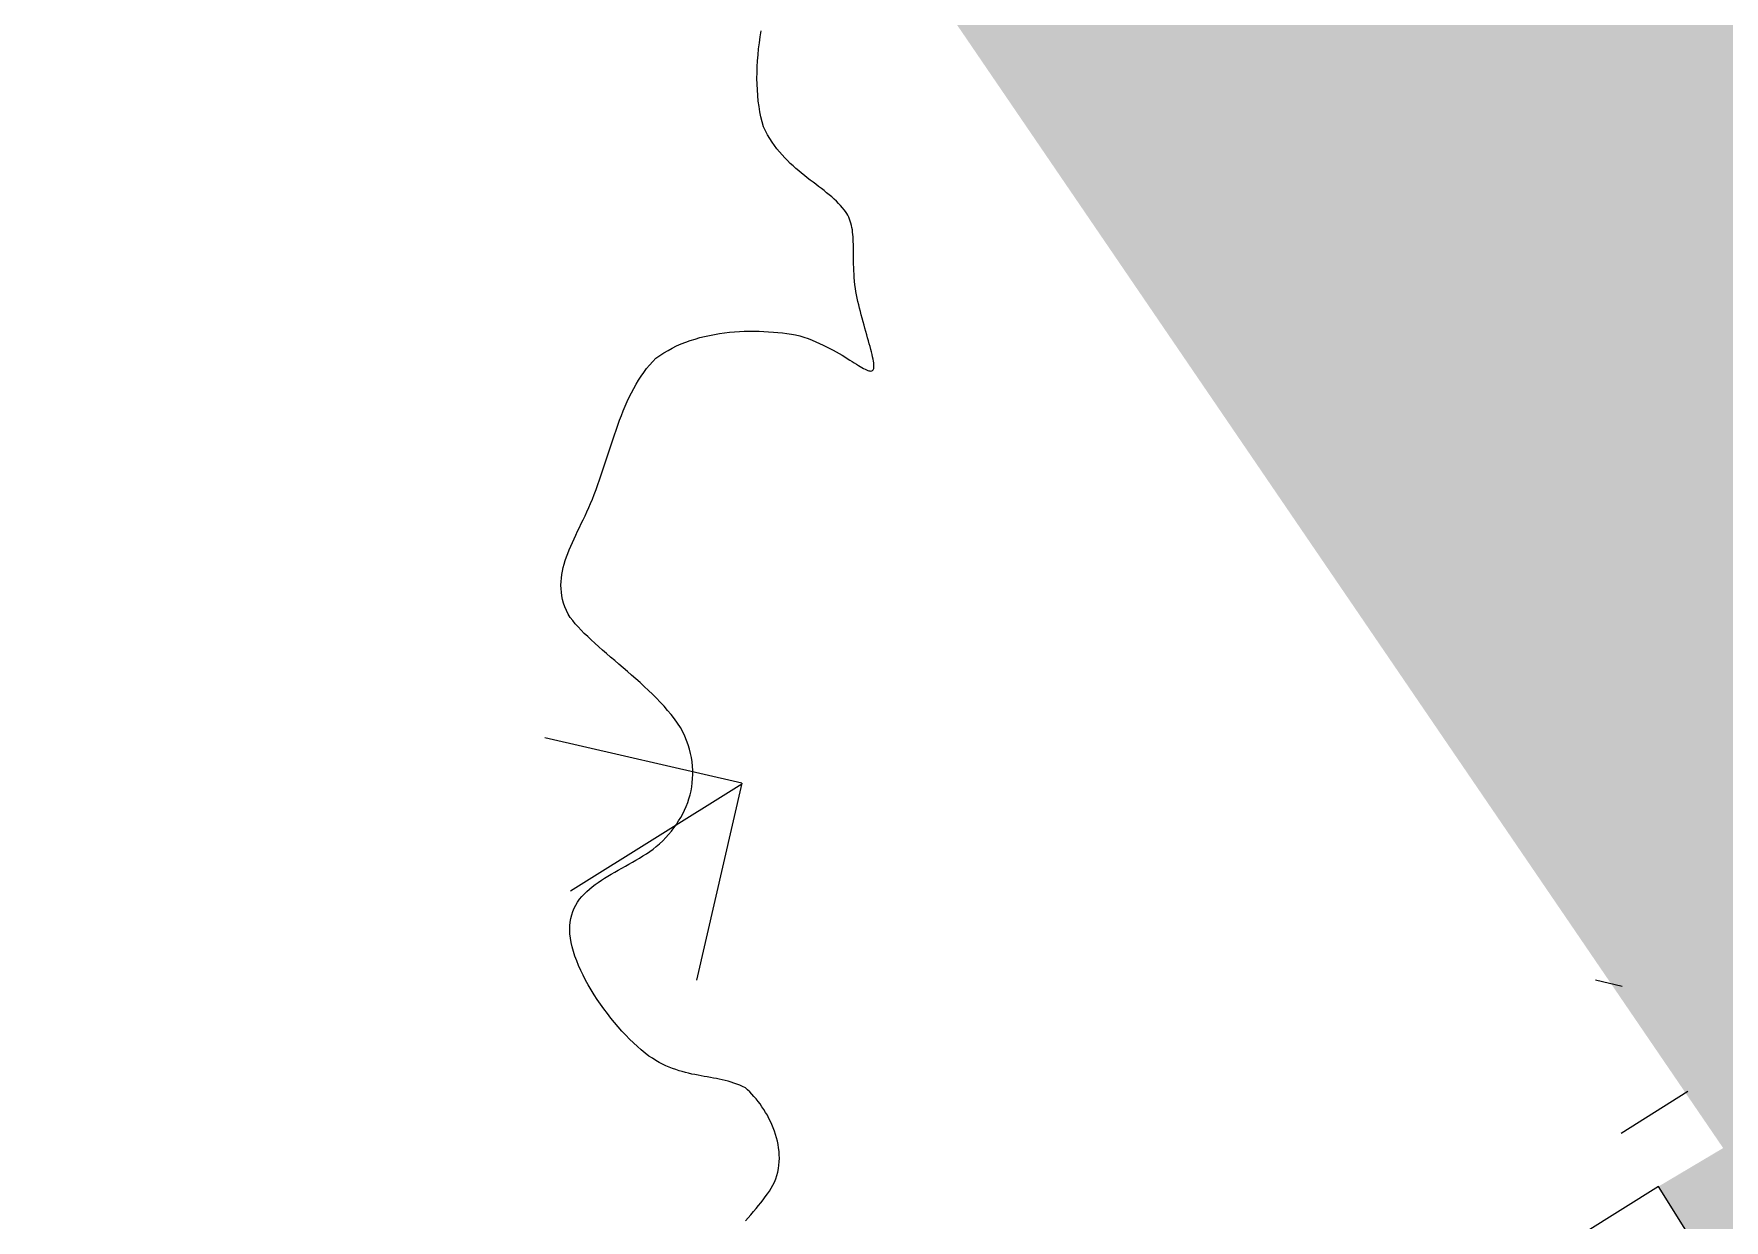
# Model space of a CAD drawing. Header units: metres. Extents: x 3 to 509016, y 4 to 6969473.
# Drawn here: x 507888.876 to 507890.867, y 6967181.567 to 6967182.964 of the extents above; entities that cross this region are included whole.
import ezdxf

# ---------------------------------------------------------------- set-up
doc = ezdxf.new("R2010")
doc.units = ezdxf.units.M
for name, color, linetype in [('HATCH_LANDSCAPE', 1, 'Continuous'), ('KRB_BACK', 252, 'Continuous'), ('mga2020VEG_TREE', 252, 'Continuous'), ('XREF', 7, 'Continuous')]:
    doc.layers.add(name, color=color, linetype=linetype)
pattern_1 = [(212.013854887, (0, 0), (-0.28538859865, -1.2375190291), [0.238125, -1.557926224]), (167.013854887, (0, 0), (-0.28538859868, -1.23751902925), [0.238125, -1.031875]), (257.013854887, (0, 0), (1.23751902925, -0.28538859868), [0.238125, -1.031875])]

# ---------------------------------------------------------------- blocks, each defined once
blk = doc.blocks.new('XD_HATCH')
at = {"layer": 'HATCH_LANDSCAPE', "ltscale": 0.5}
h = blk.add_hatch(dxfattribs=at)
h.set_pattern_fill('GRASS', color=256, scale=0.05)
h.set_pattern_definition(pattern_1)
edge = h.paths.add_edge_path()
edge.add_line((507834.6194, 6967286.6003), (507833.7745, 6967278.3766))
edge.add_line((507833.7745, 6967278.3766), (507834.4563, 6967266.5732))
edge.add_arc((507833.4405, 6967266.3882), 1.0325, -56.8269, 10.3208, ccw=False)
edge.add_line((507834.0055, 6967265.524), (507833.7027, 6967265.3348))
edge.add_line((507833.7027, 6967265.3348), (507831.8595, 6967265.8814))
edge.add_arc((507790.5773, 6967261.1965), 41.5471, 6.4744, 11.72996)
edge.add_arc((507652.9266, 6967269.5696), 178.3302, 0.023588, 2.717699)
edge.add_arc((507863.8943, 6967277.5885), 32.8409, 156.38178, 179.23816, ccw=False)
edge.add_line((507833.8043, 6967290.7459), (507834.868, 6967290.3037))
edge.add_line((507834.868, 6967290.3037), (507834.6194, 6967286.6003))
edge = h.paths.add_edge_path()
edge.add_line((507840.3758, 6967264.2031), (507839.0111, 6967268.6216))
edge.add_line((507839.0111, 6967268.6216), (507838.9485, 6967268.9634))
edge.add_line((507838.9485, 6967268.9634), (507838.9635, 6967269.4631))
edge.add_line((507838.9635, 6967269.4631), (507838.7986, 6967271.4707))
edge.add_line((507838.7986, 6967271.4707), (507838.5426, 6967271.9806))
edge.add_line((507838.5426, 6967271.9806), (507838.3277, 6967272.489))
edge.add_line((507838.3277, 6967272.489), (507838.1812, 6967272.9949))
edge.add_line((507838.1812, 6967272.9949), (507838.0533, 6967273.5))
edge.add_line((507838.0533, 6967273.5), (507837.435, 6967274.5364))
edge.add_line((507837.435, 6967274.5364), (507837.4424, 6967274.8298))
edge.add_line((507837.4424, 6967274.8298), (507837.523, 6967275.3334))
edge.add_line((507837.523, 6967275.3334), (507837.4511, 6967275.831))
edge.add_line((507837.4511, 6967275.831), (507837.4008, 6967276.3294))
edge.add_line((507837.4008, 6967276.3294), (507837.3858, 6967276.8292))
edge.add_line((507837.3858, 6967276.8292), (507837.3708, 6967277.329))
edge.add_line((507837.3708, 6967277.329), (507837.3559, 6967277.8288))
edge.add_line((507837.3559, 6967277.8288), (507837.2868, 6967278.3259))
edge.add_line((507837.2868, 6967278.3259), (507837.6201, 6967280.3039))
edge.add_line((507837.6201, 6967280.3039), (507837.7291, 6967281.2981))
edge.add_line((507837.7291, 6967281.2981), (507837.7573, 6967281.7976))
edge.add_line((507837.7573, 6967281.7976), (507837.7637, 6967283.3032))
edge.add_line((507837.7637, 6967283.3032), (507837.8004, 6967283.8019))
edge.add_line((507837.8004, 6967283.8019), (507837.9, 6967284.2949))
edge.add_line((507837.9, 6967284.2949), (507838.1892, 6967285.2728))
edge.add_line((507838.1892, 6967285.2728), (507838.2709, 6967285.7675))
edge.add_line((507838.2709, 6967285.7675), (507838.3266, 6967286.2645))
edge.add_line((507838.3266, 6967286.2645), (507837.056, 6967286.299))
edge.add_line((507837.056, 6967286.299), (507837.0835, 6967286.024))
edge.add_line((507837.0835, 6967286.024), (507836.2865, 6967278.3018))
edge.add_line((507836.2865, 6967278.3018), (507836.7877, 6967269.7623))
edge.add_line((507836.7877, 6967269.7623), (507836.9971, 6967265.9725))
edge.add_arc((507835.4372, 6967265.8975), 1.5617, -51.2364, 2.7548, ccw=False)
edge.add_line((507836.415, 6967264.6797), (507834.7625, 6967263.6386))
edge.add_line((507834.7625, 6967263.6386), (507834.4122, 6967261.6514))
edge.add_line((507834.4122, 6967261.6514), (507838.3369, 6967255.3696))
edge.add_arc((507838.6337, 6967255.5551), 0.35, 211.9938, 302.0004)
edge.add_line((507838.8192, 6967255.2583), (507843.102, 6967257.934))
edge.add_line((507843.102, 6967257.934), (507849.8852, 6967247.0769))
edge.add_line((507849.8852, 6967247.0769), (507845.6775, 6967244.448))
edge.add_arc((507845.8629, 6967244.1511), 0.35, 121.996, 211.996)
edge.add_line((507845.5661, 6967243.9657), (507846.3609, 6967242.6936))
edge.add_arc((507846.6577, 6967242.879), 0.35, 211.996, 301.996)
edge.add_line((507846.8432, 6967242.5822), (507851.0509, 6967245.2111))
edge.add_line((507851.0509, 6967245.2111), (507857.8321, 6967234.3573))
edge.add_line((507857.8321, 6967234.3573), (507858.9988, 6967232.4898))
edge.add_line((507858.9988, 6967232.4898), (507868.4293, 6967217.3956))
edge.add_line((507868.4293, 6967217.3956), (507869.595, 6967215.5298))
edge.add_line((507869.595, 6967215.5298), (507879.0265, 6967200.4339))
edge.add_line((507879.0265, 6967200.4339), (507880.1922, 6967198.5681))
edge.add_line((507880.1922, 6967198.5681), (507889.6237, 6967183.4722))
edge.add_line((507889.6237, 6967183.4722), (507890.8655, 6967181.6516))
edge.add_line((507890.8655, 6967181.6516), (507890.7894, 6967181.6064))
edge.add_line((507890.7894, 6967181.6064), (507900.2209, 6967166.5105))
edge.add_line((507900.2209, 6967166.5105), (507895.9381, 6967163.8347))
edge.add_arc((507896.1235, 6967163.5378), 0.35, 121.994, 211.996)
edge.add_line((507895.8267, 6967163.3524), (507896.6215, 6967162.0802))
edge.add_arc((507896.9183, 6967162.2657), 0.35, 211.9984, 301.996)
edge.add_line((507897.1038, 6967161.9689), (507901.3866, 6967164.6447))
edge.add_line((507901.3866, 6967164.6447), (507910.8181, 6967149.5487))
edge.add_line((507910.8181, 6967149.5487), (507906.5469, 6967146.8811))
edge.add_arc((507906.7649, 6967146.6028), 0.3535, 128.0734, 218.4885)
edge.add_line((507906.4882, 6967146.3828), (507907.8077, 6967145.0972))
edge.add_line((507907.8077, 6967145.0972), (507909.4019, 6967144.1738))
edge.add_line((507909.4019, 6967144.1738), (507911.1824, 6967145.0318))
edge.add_line((507911.1824, 6967145.0318), (507911.5938, 6967146.4662))
edge.add_line((507911.5938, 6967146.4662), (507913.3116, 6967147.5395))
edge.add_line((507913.3116, 6967147.5395), (507911.7607, 6967150.3145))
edge.add_line((507911.7607, 6967150.3145), (507911.3517, 6967151.1377))
edge.add_line((507911.3517, 6967151.1377), (507910.3123, 6967152.8466))
edge.add_line((507910.3123, 6967152.8466), (507910.0252, 6967153.2568))
edge.add_line((507910.0252, 6967153.2568), (507908.2386, 6967155.6779))
edge.add_line((507908.2386, 6967155.6779), (507906.8185, 6967157.7385))
edge.add_line((507906.8185, 6967157.7385), (507905.1467, 6967160.2314))
edge.add_line((507905.1467, 6967160.2314), (507902.6614, 6967164.5743))
edge.add_line((507902.6614, 6967164.5743), (507901.6885, 6967166.3247))
edge.add_line((507901.6885, 6967166.3247), (507890.3492, 6967184.5912))
edge.add_line((507890.3492, 6967184.5912), (507887.9238, 6967188.3817))
edge.add_line((507887.9238, 6967188.3817), (507882.2644, 6967197.2262))
edge.add_line((507882.2644, 6967197.2262), (507881.0853, 6967198.9492))
edge.add_line((507881.0853, 6967198.9492), (507875.2149, 6967208.1494))
edge.add_line((507875.2149, 6967208.1494), (507870.7184, 6967215.3627))
edge.add_line((507870.7184, 6967215.3627), (507864.5811, 6967226.2674))
edge.add_line((507864.5811, 6967226.2674), (507858.7045, 6967235.0792))
edge.add_line((507858.7045, 6967235.0792), (507856.2419, 6967238.7442))
edge.add_line((507856.2419, 6967238.7442), (507855.1022, 6967240.3904))
edge.add_line((507855.1022, 6967240.3904), (507854.8173, 6967240.8019))
edge.add_line((507854.8173, 6967240.8019), (507854.0618, 6967242.0986))
edge.add_line((507854.0618, 6967242.0986), (507852.576, 6967244.7077))
edge.add_line((507852.576, 6967244.7077), (507851.066, 6967247.3016))
edge.add_line((507851.066, 6967247.3016), (507849.5393, 6967249.8852))
edge.add_line((507849.5393, 6967249.8852), (507848.9949, 6967250.7242))
edge.add_line((507848.9949, 6967250.7242), (507848.7226, 6967251.1437))
edge.add_line((507848.7226, 6967251.1437), (507848.4401, 6967251.5567))
edge.add_line((507848.4401, 6967251.5567), (507847.8618, 6967252.3745))
edge.add_line((507847.8618, 6967252.3745), (507847.3356, 6967253.2249))
edge.add_line((507847.3356, 6967253.2249), (507845.7975, 6967255.8013))
edge.add_line((507845.7975, 6967255.8013), (507844.2186, 6967258.446))
edge.add_line((507844.2186, 6967258.446), (507842.8502, 6967261.0217))
edge.add_line((507842.8502, 6967261.0217), (507842.6112, 6967261.4614))
edge.add_line((507842.6112, 6967261.4614), (507842.0412, 6967262.2858))
edge.add_line((507842.0412, 6967262.2858), (507840.3758, 6967264.2031))
h = blk.add_hatch(dxfattribs=at)
h.set_pattern_fill('GRASS', color=256, scale=0.05)
h.set_pattern_definition(pattern_1)
edge = h.paths.add_edge_path()
edge.add_line((507890.8655, 6967181.6516), (507889.6998, 6967183.5174))
edge.add_line((507889.6998, 6967183.5174), (507885.3409, 6967180.7964))
edge.add_arc((507885.5094, 6967180.5035), 0.3379, 119.9117, 214.0803)
edge.add_line((507885.2295, 6967180.3141), (507886.0243, 6967179.042))
edge.add_arc((507886.3289, 6967179.261), 0.3752, 215.725, 298.267)
edge.add_line((507886.5066, 6967178.9306), (507890.8655, 6967181.6516))
blk = doc.blocks.new('BAC V TREE')
for p, q in [((-13.7487, 7.2635), (-13.7431, 7.309)), ((-13.7431, 7.309), (-13.7365, 7.3544)), ((-13.7365, 7.3544), (-13.7289, 7.3998)), ((-13.7595, 7.128), (-13.7569, 7.173)), ((-13.7569, 7.173), (-13.7534, 7.2182)), ((-13.7534, 7.2182), (-13.7487, 7.2635)), ((-13.7613, 7.0391), (-13.7609, 7.0833)), ((-13.7609, 7.0833), (-13.7595, 7.128)), ((-13.7605, 6.9954), (-13.7613, 7.0391)), ((-13.7586, 6.9522), (-13.7605, 6.9954)), ((-13.7555, 6.9097), (-13.7586, 6.9522)), ((-13.7512, 6.868), (-13.7555, 6.9097)), ((-13.7457, 6.8271), (-13.7512, 6.868)), ((-13.739, 6.7871), (-13.7457, 6.8271)), ((-13.731, 6.7481), (-13.739, 6.7871)), ((-13.7218, 6.7102), (-13.731, 6.7481)), ((-13.7112, 6.6735), (-13.7218, 6.7102)), ((-13.6965, 6.6425), (-13.7112, 6.6735)), ((-13.6809, 6.6129), (-13.6965, 6.6425)), ((-13.6644, 6.5845), (-13.6809, 6.6129)), ((-13.6472, 6.5573), (-13.6644, 6.5845)), ((-13.6292, 6.5313), (-13.6472, 6.5573)), ((-13.6106, 6.5063), (-13.6292, 6.5313)), ((-13.5914, 6.4824), (-13.6106, 6.5063)), ((-13.5716, 6.4594), (-13.5914, 6.4824)), ((-13.5514, 6.4374), (-13.5716, 6.4594)), ((-13.5307, 6.4161), (-13.5514, 6.4374)), ((-13.5097, 6.3957), (-13.5307, 6.4161)), ((-13.4884, 6.376), (-13.5097, 6.3957)), ((-13.4669, 6.3569), (-13.4884, 6.376)), ((-13.4453, 6.3385), (-13.4669, 6.3569)), ((-13.4235, 6.3205), (-13.4453, 6.3385)), ((-13.4017, 6.3031), (-13.4235, 6.3205)), ((-13.3799, 6.2861), (-13.4017, 6.3031)), ((-13.3582, 6.2694), (-13.3799, 6.2861)), ((-13.3367, 6.253), (-13.3582, 6.2694)), ((-13.3154, 6.2369), (-13.3367, 6.253)), ((-13.2943, 6.2209), (-13.3154, 6.2369)), ((-13.2736, 6.205), (-13.2943, 6.2209)), ((-13.2533, 6.1892), (-13.2736, 6.205)), ((-13.2334, 6.1734), (-13.2533, 6.1892)), ((-13.2141, 6.1576), (-13.2334, 6.1734)), ((-13.1954, 6.1416), (-13.2141, 6.1576)), ((-13.1773, 6.1254), (-13.1954, 6.1416)), ((-13.1599, 6.1089), (-13.1773, 6.1254)), ((-13.1433, 6.0922), (-13.1599, 6.1089)), ((-13.1275, 6.0751), (-13.1433, 6.0922)), ((-13.1126, 6.0575), (-13.1275, 6.0751)), ((-13.1012, 6.0439), (-13.1126, 6.0575)), ((-13.0909, 6.0301), (-13.1012, 6.0439)), ((-13.0816, 6.0161), (-13.0909, 6.0301)), ((-13.0734, 6.0018), (-13.0816, 6.0161)), ((-13.0661, 5.9871), (-13.0734, 6.0018)), ((-13.0596, 5.9722), (-13.0661, 5.9871)), ((-13.0541, 5.9569), (-13.0596, 5.9722)), ((-13.0492, 5.9413), (-13.0541, 5.9569)), ((-13.0451, 5.9253), (-13.0492, 5.9413)), ((-13.0417, 5.909), (-13.0451, 5.9253)), ((-13.0388, 5.8923), (-13.0417, 5.909)), ((-13.0365, 5.8751), (-13.0388, 5.8923)), ((-13.0347, 5.8575), (-13.0365, 5.8751)), ((-13.0332, 5.8395), (-13.0347, 5.8575)), ((-13.0322, 5.821), (-13.0332, 5.8395)), ((-13.0314, 5.802), (-13.0322, 5.821)), ((-13.0309, 5.7825), (-13.0314, 5.802)), ((-13.0305, 5.7625), (-13.0309, 5.7825)), ((-13.0303, 5.742), (-13.0305, 5.7625)), ((-13.0301, 5.7209), (-13.0303, 5.742)), ((-13.03, 5.6992), (-13.0301, 5.7209)), ((-13.0298, 5.677), (-13.03, 5.6992)), ((-13.0294, 5.6542), (-13.0298, 5.677)), ((-13.029, 5.6307), (-13.0294, 5.6542)), ((-13.0282, 5.6066), (-13.029, 5.6307)), ((-13.0272, 5.5818), (-13.0282, 5.6066)), ((-13.0259, 5.5564), (-13.0272, 5.5818)), ((-13.0241, 5.5303), (-13.0259, 5.5564)), ((-13.0219, 5.5035), (-13.0241, 5.5303)), ((-13.0191, 5.476), (-13.0219, 5.5035)), ((-13.0158, 5.4477), (-13.0191, 5.476)), ((-13.0116, 5.4237), (-13.0158, 5.4477)), ((-13.0069, 5.3992), (-13.0116, 5.4237)), ((-13.0018, 5.3744), (-13.0069, 5.3992)), ((-12.9962, 5.3492), (-13.0018, 5.3744)), ((-12.9903, 5.3238), (-12.9962, 5.3492)), ((-12.984, 5.2982), (-12.9903, 5.3238)), ((-12.9776, 5.2726), (-12.984, 5.2982)), ((-12.9709, 5.2469), (-12.9776, 5.2726)), ((-13.8574, 5.1231), (-13.8199, 5.124)), ((-13.8199, 5.124), (-13.7827, 5.1241)), ((-13.7827, 5.1241), (-13.7457, 5.1235)), ((-12.964, 5.2213), (-12.9709, 5.2469)), ((-12.9571, 5.1959), (-12.964, 5.2213)), ((-12.9501, 5.1707), (-12.9571, 5.1959)), ((-12.9432, 5.1458), (-12.9501, 5.1707)), ((-12.9363, 5.1212), (-12.9432, 5.1458)), ((-14.4357, 4.9783), (-14.4034, 4.9958)), ((-14.4034, 4.9958), (-14.3703, 5.0119)), ((-14.3703, 5.0119), (-14.3364, 5.0269)), ((-14.3364, 5.0269), (-14.3018, 5.0406)), ((-14.3018, 5.0406), (-14.2667, 5.0532)), ((-14.2667, 5.0532), (-14.2309, 5.0646)), ((-14.2309, 5.0646), (-14.1947, 5.075)), ((-14.1947, 5.075), (-14.158, 5.0842)), ((-14.158, 5.0842), (-14.121, 5.0924)), ((-14.121, 5.0924), (-14.0837, 5.0996)), ((-14.0837, 5.0996), (-14.0462, 5.1058)), ((-14.0462, 5.1058), (-14.0085, 5.1111)), ((-14.0085, 5.1111), (-13.9707, 5.1154)), ((-13.9707, 5.1154), (-13.9329, 5.1188)), ((-13.9329, 5.1188), (-13.8951, 5.1213)), ((-13.8951, 5.1213), (-13.8574, 5.1231)), ((-13.7457, 5.1235), (-13.7091, 5.1222)), ((-13.7091, 5.1222), (-13.673, 5.1202)), ((-13.673, 5.1202), (-13.6373, 5.1175)), ((-13.6373, 5.1175), (-13.6023, 5.1142)), ((-13.6023, 5.1142), (-13.5678, 5.1103)), ((-13.5678, 5.1103), (-13.5341, 5.1059)), ((-13.5341, 5.1059), (-13.5011, 5.1009)), ((-13.5011, 5.1009), (-13.469, 5.0954)), ((-13.469, 5.0954), (-13.4377, 5.0895)), ((-13.4377, 5.0895), (-13.4056, 5.0787)), ((-13.4056, 5.0787), (-13.3745, 5.0674)), ((-13.3745, 5.0674), (-13.3444, 5.0556)), ((-13.3444, 5.0556), (-13.3153, 5.0435)), ((-13.3153, 5.0435), (-13.2871, 5.031)), ((-13.2871, 5.031), (-13.26, 5.0184)), ((-13.26, 5.0184), (-13.2338, 5.0055)), ((-13.2338, 5.0055), (-13.2085, 4.9926)), ((-12.9295, 5.0971), (-12.9363, 5.1212)), ((-12.9228, 5.0735), (-12.9295, 5.0971)), ((-12.9164, 5.0505), (-12.9228, 5.0735)), ((-12.9103, 5.0283), (-12.9164, 5.0505)), ((-12.9045, 5.0067), (-12.9103, 5.0283)), ((-12.899, 4.986), (-12.9045, 5.0067)), ((-14.5751, 4.8672), (-14.5516, 4.8932)), ((-14.5516, 4.8932), (-14.5269, 4.9182)), ((-14.5269, 4.9182), (-14.4975, 4.9396)), ((-14.4975, 4.9396), (-14.4671, 4.9596)), ((-14.4671, 4.9596), (-14.4357, 4.9783)), ((-13.2085, 4.9926), (-13.1843, 4.9797)), ((-13.1843, 4.9797), (-13.161, 4.9668)), ((-13.161, 4.9668), (-13.1386, 4.954)), ((-13.1386, 4.954), (-13.1172, 4.9414)), ((-13.1172, 4.9414), (-13.0967, 4.929)), ((-13.0967, 4.929), (-13.0771, 4.917)), ((-13.0771, 4.917), (-13.0585, 4.9054)), ((-13.0585, 4.9054), (-13.0408, 4.8942)), ((-13.0408, 4.8942), (-13.024, 4.8836)), ((-13.024, 4.8836), (-13.0081, 4.8736)), ((-13.0081, 4.8736), (-12.9932, 4.8643)), ((-12.894, 4.9662), (-12.899, 4.986)), ((-12.8895, 4.9474), (-12.894, 4.9662)), ((-12.8855, 4.9297), (-12.8895, 4.9474)), ((-12.8821, 4.913), (-12.8855, 4.9297)), ((-12.8793, 4.8977), (-12.8821, 4.913)), ((-12.8772, 4.8835), (-12.8793, 4.8977)), ((-12.8758, 4.8708), (-12.8772, 4.8835)), ((-12.8753, 4.8595), (-12.8758, 4.8708)), ((-14.6777, 4.7215), (-14.659, 4.7525)), ((-14.659, 4.7525), (-14.6394, 4.7826)), ((-14.6394, 4.7826), (-14.619, 4.8118)), ((-14.619, 4.8118), (-14.5975, 4.84)), ((-14.5975, 4.84), (-14.5751, 4.8672)), ((-12.9932, 4.8643), (-12.9791, 4.8557)), ((-12.9791, 4.8557), (-12.9659, 4.8479)), ((-12.9659, 4.8479), (-12.9536, 4.841)), ((-12.9536, 4.841), (-12.9422, 4.8351)), ((-12.9422, 4.8351), (-12.9317, 4.8302)), ((-12.9317, 4.8302), (-12.922, 4.8263)), ((-12.922, 4.8263), (-12.9132, 4.8237)), ((-12.9132, 4.8237), (-12.9053, 4.8223)), ((-12.9053, 4.8223), (-12.8982, 4.8221)), ((-12.8982, 4.8221), (-12.8919, 4.8234)), ((-12.8919, 4.8234), (-12.8866, 4.8261)), ((-12.8866, 4.8261), (-12.882, 4.8303)), ((-12.882, 4.8303), (-12.8789, 4.8351)), ((-12.8789, 4.8351), (-12.8767, 4.8416)), ((-12.8767, 4.8416), (-12.8755, 4.8497)), ((-12.8755, 4.8497), (-12.8753, 4.8595)), ((-14.7448, 4.5899), (-14.7291, 4.6238)), ((-14.7291, 4.6238), (-14.7126, 4.6571)), ((-14.7126, 4.6571), (-14.6955, 4.6897)), ((-14.6955, 4.6897), (-14.6777, 4.7215)), ((-14.8026, 4.4484), (-14.7889, 4.4845)), ((-14.7889, 4.4845), (-14.7747, 4.5201)), ((-14.7747, 4.5201), (-14.76, 4.5553)), ((-14.76, 4.5553), (-14.7448, 4.5899)), ((-14.8418, 4.3378), (-14.829, 4.375)), ((-14.829, 4.375), (-14.816, 4.4119)), ((-14.816, 4.4119), (-14.8026, 4.4484)), ((-14.8791, 4.225), (-14.8668, 4.2628)), ((-14.8668, 4.2628), (-14.8544, 4.3004)), ((-14.8544, 4.3004), (-14.8418, 4.3378)), ((-14.9284, 4.0736), (-14.9159, 4.1114)), ((-14.9159, 4.1114), (-14.9036, 4.1493)), ((-14.9036, 4.1493), (-14.8913, 4.1872)), ((-14.8913, 4.1872), (-14.8791, 4.225)), ((-14.9669, 3.961), (-14.9538, 3.9983)), ((-14.9538, 3.9983), (-14.941, 4.0358)), ((-14.941, 4.0358), (-14.9284, 4.0736)), ((-15.0221, 3.8187), (-15.0084, 3.8509)), ((-15.0084, 3.8509), (-14.9941, 3.8872)), ((-14.9941, 3.8872), (-14.9803, 3.9239)), ((-14.9803, 3.9239), (-14.9669, 3.961)), ((-15.0789, 3.6953), (-15.0646, 3.7254)), ((-15.0646, 3.7254), (-15.0503, 3.756)), ((-15.0503, 3.756), (-15.0361, 3.7871)), ((-15.0361, 3.7871), (-15.0221, 3.8187)), ((-15.1346, 3.5789), (-15.121, 3.6074)), ((-15.121, 3.6074), (-15.1072, 3.6363)), ((-15.1072, 3.6363), (-15.0931, 3.6656)), ((-15.0931, 3.6656), (-15.0789, 3.6953)), ((-15.1948, 3.4404), (-15.184, 3.4676)), ((-15.184, 3.4676), (-15.1725, 3.4951)), ((-15.1725, 3.4951), (-15.1604, 3.5227)), ((-15.1604, 3.5227), (-15.1477, 3.5507)), ((-15.1477, 3.5507), (-15.1346, 3.5789)), ((-15.2354, 3.3061), (-15.2293, 3.3328)), ((-15.2293, 3.3328), (-15.2222, 3.3595)), ((-15.2222, 3.3595), (-15.214, 3.3863)), ((-15.214, 3.3863), (-15.2048, 3.4133)), ((-15.2048, 3.4133), (-15.1948, 3.4404)), ((-15.2469, 3.1991), (-15.2461, 3.2259)), ((-15.2461, 3.2259), (-15.2438, 3.2527)), ((-15.2438, 3.2527), (-15.2402, 3.2794)), ((-15.2402, 3.2794), (-15.2354, 3.3061)), ((-15.2462, 3.1722), (-15.2469, 3.1991)), ((-15.2439, 3.1452), (-15.2462, 3.1722)), ((-15.24, 3.118), (-15.2439, 3.1452)), ((-15.2343, 3.0906), (-15.24, 3.118)), ((-15.2267, 3.0629), (-15.2343, 3.0906)), ((-15.2173, 3.0351), (-15.2267, 3.0629)), ((-15.2059, 3.0069), (-15.2173, 3.0351)), ((-15.1924, 2.9784), (-15.2059, 3.0069)), ((-15.1762, 2.955), (-15.1924, 2.9784)), ((-15.1581, 2.9313), (-15.1762, 2.955)), ((-15.1384, 2.9074), (-15.1581, 2.9313)), ((-15.117, 2.8832), (-15.1384, 2.9074)), ((-15.0941, 2.8588), (-15.117, 2.8832)), ((-15.0698, 2.8342), (-15.0941, 2.8588)), ((-15.0443, 2.8093), (-15.0698, 2.8342)), ((-15.0175, 2.7842), (-15.0443, 2.8093)), ((-14.9898, 2.7588), (-15.0175, 2.7842)), ((-14.9611, 2.7332), (-14.9898, 2.7588)), ((-14.9315, 2.7072), (-14.9611, 2.7332)), ((-14.9013, 2.681), (-14.9315, 2.7072)), ((-14.8704, 2.6545), (-14.9013, 2.681)), ((-14.8391, 2.6278), (-14.8704, 2.6545)), ((-14.8074, 2.6007), (-14.8391, 2.6278)), ((-14.7754, 2.5733), (-14.8074, 2.6007)), ((-14.7433, 2.5456), (-14.7754, 2.5733)), ((-14.7111, 2.5176), (-14.7433, 2.5456)), ((-14.679, 2.4892), (-14.7111, 2.5176)), ((-14.6471, 2.4606), (-14.679, 2.4892)), ((-14.6155, 2.4316), (-14.6471, 2.4606)), ((-14.5844, 2.4022), (-14.6155, 2.4316)), ((-14.5537, 2.3726), (-14.5844, 2.4022)), ((-14.5237, 2.3425), (-14.5537, 2.3726)), ((-14.4944, 2.3121), (-14.5237, 2.3425)), ((-14.466, 2.2814), (-14.4944, 2.3121)), ((-14.4386, 2.2503), (-14.466, 2.2814)), ((-14.4123, 2.2188), (-14.4386, 2.2503)), ((-14.3872, 2.1869), (-14.4123, 2.2188)), ((-14.3634, 2.1546), (-14.3872, 2.1869)), ((-14.341, 2.1219), (-14.3634, 2.1546)), ((-14.3239, 2.0889), (-14.341, 2.1219)), ((-14.3087, 2.0559), (-14.3239, 2.0889)), ((-14.2952, 2.023), (-14.3087, 2.0559)), ((-14.2834, 1.9901), (-14.2952, 2.023)), ((-14.2734, 1.9574), (-14.2834, 1.9901)), ((-14.265, 1.9248), (-14.2734, 1.9574)), ((-14.2583, 1.8923), (-14.265, 1.9248)), ((-14.2533, 1.8601), (-14.2583, 1.8923)), ((-14.2499, 1.828), (-14.2533, 1.8601)), ((-14.248, 1.7961), (-14.2499, 1.828)), ((-14.2477, 1.7646), (-14.248, 1.7961)), ((-14.2615, 1.6411), (-14.2558, 1.6714)), ((-14.2558, 1.6714), (-14.2516, 1.7022)), ((-14.2516, 1.7022), (-14.2489, 1.7332)), ((-14.2489, 1.7332), (-14.2477, 1.7646)), ((-14.2978, 1.5233), (-14.2867, 1.5521)), ((-14.2867, 1.5521), (-14.2769, 1.5814)), ((-14.2769, 1.5814), (-14.2685, 1.611)), ((-14.2685, 1.611), (-14.2615, 1.6411)), ((-14.3723, 1.3862), (-14.355, 1.4126)), ((-14.355, 1.4126), (-14.3389, 1.4395)), ((-14.3389, 1.4395), (-14.3239, 1.4669)), ((-14.3239, 1.4669), (-14.3102, 1.4949)), ((-14.3102, 1.4949), (-14.2978, 1.5233)), ((-14.4759, 1.2631), (-14.453, 1.2865)), ((-14.453, 1.2865), (-14.4312, 1.3105)), ((-14.4312, 1.3105), (-14.4105, 1.3351)), ((-14.4105, 1.3351), (-14.3908, 1.3604)), ((-14.3908, 1.3604), (-14.3723, 1.3862)), ((-14.6253, 1.1475), (-14.5993, 1.1643)), ((-14.5993, 1.1643), (-14.5738, 1.1817)), ((-14.5738, 1.1817), (-14.5489, 1.1997)), ((-14.5489, 1.1997), (-14.5246, 1.2183)), ((-14.5246, 1.2183), (-14.4997, 1.2404)), ((-14.4997, 1.2404), (-14.4759, 1.2631)), ((-14.8391, 1.0242), (-14.8126, 1.0392)), ((-14.8126, 1.0392), (-14.7859, 1.0541)), ((-14.7859, 1.0541), (-14.759, 1.0691)), ((-14.759, 1.0691), (-14.732, 1.0842)), ((-14.732, 1.0842), (-14.7051, 1.0996)), ((-14.7051, 1.0996), (-14.6783, 1.1152)), ((-14.6783, 1.1152), (-14.6516, 1.1311)), ((-14.6516, 1.1311), (-14.6253, 1.1475)), ((-15.0315, 0.896), (-15.0102, 0.9135)), ((-15.0102, 0.9135), (-14.9879, 0.9305)), ((-14.9879, 0.9305), (-14.9648, 0.9469)), ((-14.9648, 0.9469), (-14.9409, 0.963)), ((-14.9409, 0.963), (-14.9162, 0.9786)), ((-14.9162, 0.9786), (-14.891, 0.994)), ((-14.891, 0.994), (-14.8653, 1.0092)), ((-14.8653, 1.0092), (-14.8391, 1.0242)), ((-15.1461, 0.7517), (-15.1341, 0.7752)), ((-15.1341, 0.7752), (-15.1204, 0.7975)), ((-15.1204, 0.7975), (-15.1053, 0.8189)), ((-15.1053, 0.8189), (-15.0887, 0.8394)), ((-15.0887, 0.8394), (-15.0708, 0.859)), ((-15.0708, 0.859), (-15.0517, 0.8779)), ((-15.0517, 0.8779), (-15.0315, 0.896)), ((-15.1797, 0.6177), (-15.1767, 0.6462)), ((-15.1767, 0.6462), (-15.1719, 0.6745)), ((-15.1719, 0.6745), (-15.1651, 0.7015)), ((-15.1651, 0.7015), (-15.1565, 0.7272)), ((-15.1565, 0.7272), (-15.1461, 0.7517)), ((-15.1804, 0.5879), (-15.1797, 0.6177)), ((-15.1789, 0.557), (-15.1804, 0.5879)), ((-15.1752, 0.525), (-15.1789, 0.557)), ((-15.1695, 0.4921), (-15.1752, 0.525)), ((-15.1618, 0.4584), (-15.1695, 0.4921)), ((-15.1522, 0.4239), (-15.1618, 0.4584)), ((-15.1408, 0.3888), (-15.1522, 0.4239)), ((-15.1277, 0.3531), (-15.1408, 0.3888)), ((-15.113, 0.3169), (-15.1277, 0.3531)), ((-15.0968, 0.2804), (-15.113, 0.3169)), ((-15.0791, 0.2437), (-15.0968, 0.2804)), ((-15.06, 0.2068), (-15.0791, 0.2437)), ((-15.0397, 0.1699), (-15.06, 0.2068)), ((-15.0181, 0.133), (-15.0397, 0.1699)), ((-14.9955, 0.0962), (-15.0181, 0.133)), ((-14.9718, 0.0598), (-14.9955, 0.0962)), ((-14.9472, 0.0236), (-14.9718, 0.0598)), ((-14.9217, -0.0121), (-14.9472, 0.0236)), ((-14.8954, -0.0472), (-14.9217, -0.0121)), ((-14.8685, -0.0817), (-14.8954, -0.0472)), ((-14.841, -0.1154), (-14.8685, -0.0817)), ((-14.8129, -0.1483), (-14.841, -0.1154)), ((-14.7845, -0.1802), (-14.8129, -0.1483)), ((-14.7557, -0.2111), (-14.7845, -0.1802)), ((-14.7266, -0.2408), (-14.7557, -0.2111)), ((-14.6974, -0.2693), (-14.7266, -0.2408)), ((-14.6681, -0.2964), (-14.6974, -0.2693)), ((-14.6388, -0.3221), (-14.6681, -0.2964)), ((-14.6096, -0.3463), (-14.6388, -0.3221)), ((-14.5805, -0.3687), (-14.6096, -0.3463)), ((-14.5544, -0.3862), (-14.5805, -0.3687)), ((-14.5284, -0.4022), (-14.5544, -0.3862)), ((-14.5027, -0.4168), (-14.5284, -0.4022)), ((-14.4771, -0.4301), (-14.5027, -0.4168)), ((-14.4518, -0.4421), (-14.4771, -0.4301)), ((-14.4266, -0.453), (-14.4518, -0.4421)), ((-14.4016, -0.4629), (-14.4266, -0.453)), ((-14.3768, -0.4718), (-14.4016, -0.4629)), ((-14.3521, -0.4799), (-14.3768, -0.4718)), ((-14.3277, -0.4871), (-14.3521, -0.4799)), ((-14.3034, -0.4937), (-14.3277, -0.4871)), ((-14.2793, -0.4996), (-14.3034, -0.4937)), ((-14.2553, -0.505), (-14.2793, -0.4996)), ((-14.2316, -0.51), (-14.2553, -0.505)), ((-14.2079, -0.5146), (-14.2316, -0.51)), ((-14.1845, -0.5189), (-14.2079, -0.5146)), ((-14.1612, -0.5231), (-14.1845, -0.5189)), ((-14.138, -0.5271), (-14.1612, -0.5231)), ((-14.115, -0.5312), (-14.138, -0.5271)), ((-14.0922, -0.5353), (-14.115, -0.5312)), ((-14.0695, -0.5396), (-14.0922, -0.5353)), ((-14.0469, -0.5441), (-14.0695, -0.5396)), ((-14.0244, -0.549), (-14.0469, -0.5441)), ((-14.0021, -0.5543), (-14.0244, -0.549)), ((-13.98, -0.5601), (-14.0021, -0.5543)), ((-13.9579, -0.5665), (-13.98, -0.5601)), ((-13.936, -0.5735), (-13.9579, -0.5665)), ((-13.9142, -0.5814), (-13.936, -0.5735)), ((-13.8925, -0.5901), (-13.9142, -0.5814)), ((-13.871, -0.5997), (-13.8925, -0.5901)), ((-13.8495, -0.6104), (-13.871, -0.5997)), ((-13.8331, -0.6251), (-13.8495, -0.6104)), ((-13.8167, -0.6408), (-13.8331, -0.6251)), ((-13.8005, -0.6574), (-13.8167, -0.6408)), ((-13.7845, -0.6749), (-13.8005, -0.6574)), ((-13.7688, -0.6932), (-13.7845, -0.6749)), ((-13.7534, -0.7122), (-13.7688, -0.6932)), ((-13.7383, -0.7321), (-13.7534, -0.7122)), ((-13.7237, -0.7526), (-13.7383, -0.7321)), ((-13.7096, -0.7738), (-13.7237, -0.7526)), ((-13.696, -0.7956), (-13.7096, -0.7738)), ((-13.6831, -0.818), (-13.696, -0.7956)), ((-13.6707, -0.841), (-13.6831, -0.818)), ((-13.6591, -0.8644), (-13.6707, -0.841)), ((-13.6482, -0.8883), (-13.6591, -0.8644)), ((-13.6381, -0.9126), (-13.6482, -0.8883)), ((-13.6288, -0.9373), (-13.6381, -0.9126)), ((-13.6205, -0.9623), (-13.6288, -0.9373)), ((-13.6131, -0.9877), (-13.6205, -0.9623)), ((-13.6068, -1.0133), (-13.6131, -0.9877)), ((-13.6015, -1.0391), (-13.6068, -1.0133)), ((-13.5974, -1.065), (-13.6015, -1.0391)), ((-13.5944, -1.0911), (-13.5974, -1.065)), ((-13.5927, -1.1173), (-13.5944, -1.0911)), ((-13.5931, -1.1698), (-13.5922, -1.1436)), ((-13.5922, -1.1436), (-13.5927, -1.1173)), ((-13.6196, -1.2997), (-13.6112, -1.2741)), ((-13.6112, -1.2741), (-13.6044, -1.2482)), ((-13.6044, -1.2482), (-13.5992, -1.2222)), ((-13.5992, -1.2222), (-13.5954, -1.196)), ((-13.5954, -1.196), (-13.5931, -1.1698)), ((-13.6828, -1.4143), (-13.668, -1.3923)), ((-13.668, -1.3923), (-13.6541, -1.3701)), ((-13.6541, -1.3701), (-13.6413, -1.3478)), ((-13.6413, -1.3478), (-13.6296, -1.3252)), ((-13.6296, -1.3252), (-13.6196, -1.2997)), ((-13.788, -1.5478), (-13.7689, -1.5251)), ((-13.7689, -1.5251), (-13.7503, -1.5026)), ((-13.7503, -1.5026), (-13.7323, -1.4803)), ((-13.7323, -1.4803), (-13.715, -1.4583)), ((-13.715, -1.4583), (-13.6985, -1.4363)), ((-13.6985, -1.4363), (-13.6828, -1.4143)), ((-13.8481, -1.6188), (-13.8277, -1.5946)), ((-13.8277, -1.5946), (-13.8077, -1.571)), ((-13.8077, -1.571), (-13.788, -1.5478))]:
    blk.add_line(p, q)
blk = doc.blocks.new('XE_SURVEY')
at = {"layer": 'mga2020VEG_TREE', "xscale": 0.1554417355589352, "yscale": 0.1554417355589352, "zscale": 0.1554417355589352, "rotation": 0.001583333339407246}
blk.add_blockref('BAC V TREE', (507891.8666, 6967181.8174, 5.0393), dxfattribs=at)
blk = doc.blocks.new('XD_DESIGN_1')
at = {"layer": 'KRB_BACK'}
blk.add_lwpolyline([(507900.2209, 6967166.5105), (507890.7894, 6967181.6064), (507886.5066, 6967178.9306, -0.414214)], format="xyb", dxfattribs=at)
blk = doc.blocks.new('XD_DESIGN_2')
at = {"layer": 'KRB_BACK'}
blk.add_lwpolyline([(507900.2209, 6967166.5105), (507890.7894, 6967181.6064), (507886.5066, 6967178.9306, -0.414214)], format="xyb", dxfattribs=at)

msp = doc.modelspace()

# ---------------------------------------------------------------- block references
for name in ['XD_HATCH', 'XE_SURVEY']:
    msp.add_blockref(name, (0, 0))
at = {"layer": 'XREF'}
for name in ['XD_HATCH', 'XE_SURVEY']:
    msp.add_blockref(name, (0, 0), dxfattribs=at)

# ---------------------------------------------------------------- next in the draw order: block references
msp.add_blockref('XD_DESIGN_1', (0, 0))

# ---------------------------------------------------------------- next in the draw order: block references
msp.add_blockref('XD_DESIGN_2', (0, 0), dxfattribs=at)

doc.saveas('drawing.dxf')
